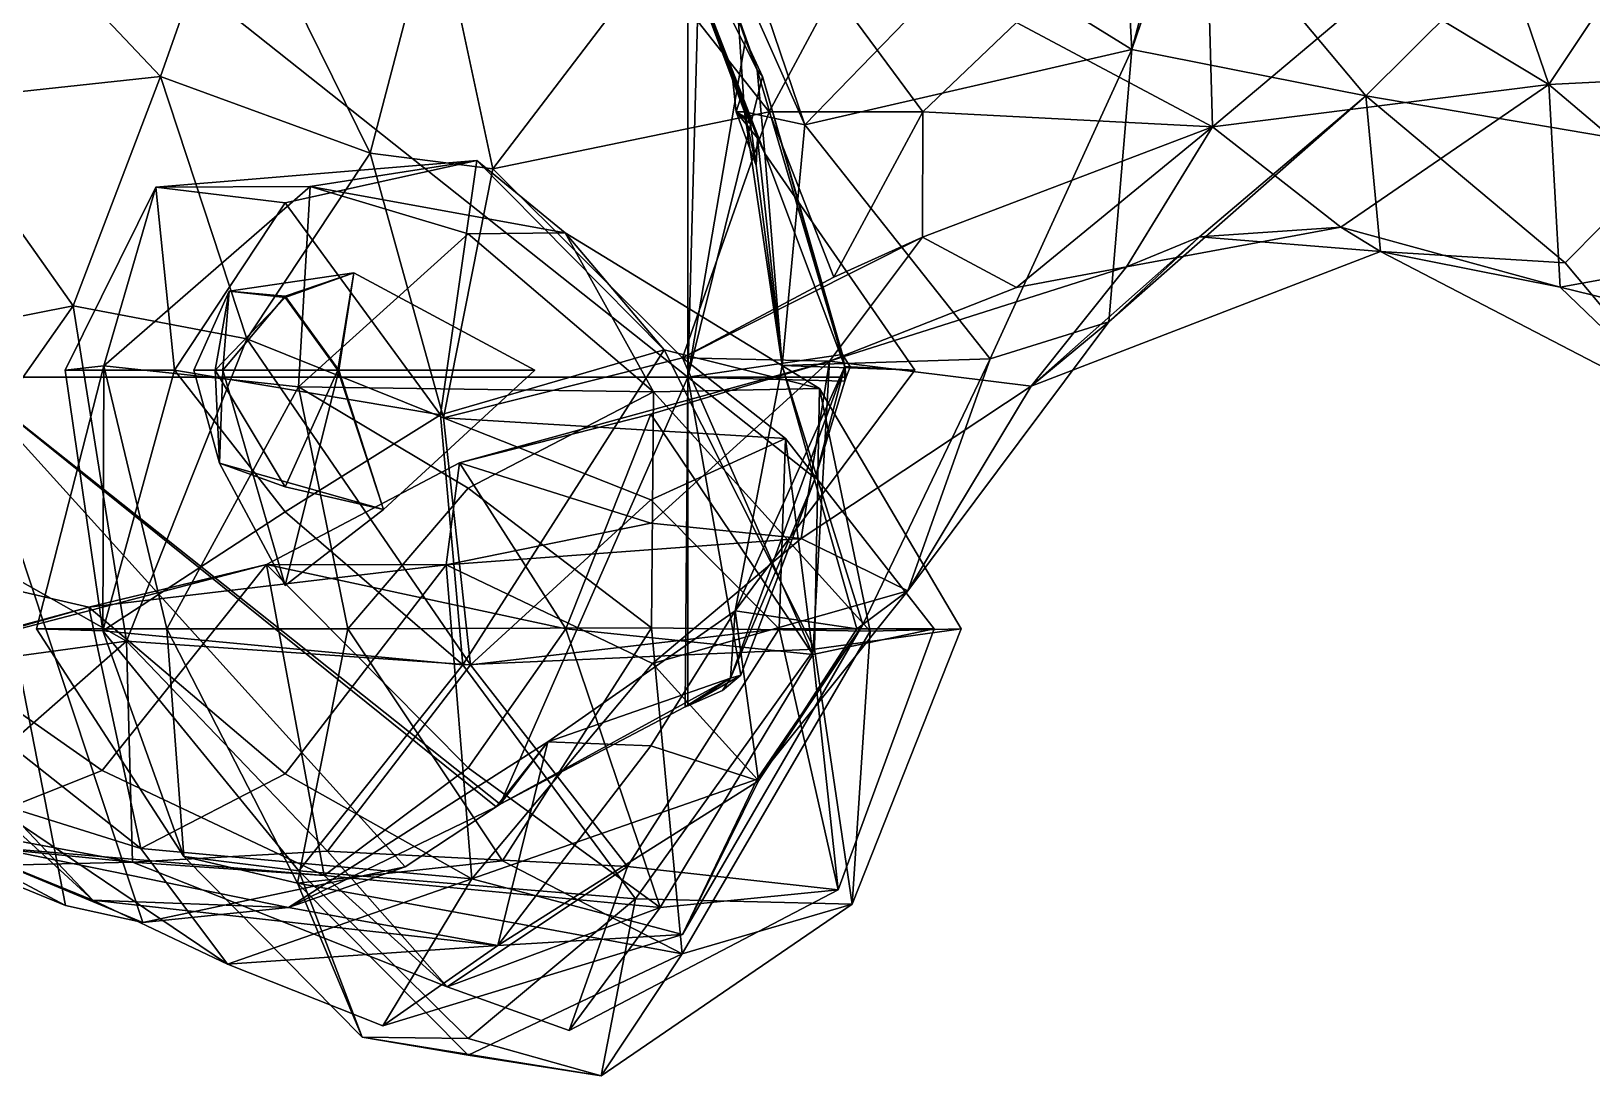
# Model space of a CAD drawing. Extents: x 290083 to 295691, y 4553739 to 4561622.
# Drawn here: x 292674.8 to 292782.3, y 4557753.6 to 4557825.6 of the extents above; entities that cross this region are included whole.
import ezdxf

# ---------------------------------------------------------------- set-up
doc = ezdxf.new("R2010")
doc.units = 0
doc.layers.add('Au_ppm_Pref_-_0_3', color=7, linetype='CONTINUOUS')

msp = doc.modelspace()

# ---------------------------------------------------------------- linework, layer by layer
at = {"layer": 'Au_ppm_Pref_-_0_3'}
for points in [[(292750.59, 4557824.31, 1893.87), (292739.67, 4557831.07, 1895.49), (292749.62, 4557841.95, 1899.3)], [(292755.21, 4557837.84, 1894.64), (292750.59, 4557824.31, 1893.87), (292749.62, 4557841.95, 1899.3)], [(292688.62, 4557836.46, 1860.26), (292665.97, 4557841.13, 1857.26), (292683.67, 4557822.44, 1857.43)], [(292683.67, 4557822.44, 1857.43), (292665.97, 4557841.13, 1857.26), (292667.69, 4557820.72, 1855.36)], [(292720, 4557836.24, 1912.17), (292720, 4557801.73, 1912.35), (292670, 4557841.41, 1909.92)], [(292720, 4557801.73, 1912.35), (292670, 4557801.73, 1909.06), (292670, 4557841.41, 1909.92)], [(292739.67, 4557831.07, 1895.49), (292728.06, 4557819.11, 1894.29), (292718.8, 4557839.96, 1895.98)], [(292728.06, 4557819.11, 1894.29), (292722.97, 4557834.17, 1900.58), (292718.8, 4557839.96, 1895.98)], [(292742.66, 4557826.17, 1867), (292756.15, 4557818.98, 1870.34), (292755.58, 4557839.78, 1866.78)], [(292755.58, 4557839.78, 1866.78), (292756.15, 4557818.98, 1870.34), (292767.85, 4557828.83, 1867.88)], [(292790.38, 4557838.49, 1872.06), (292773.88, 4557837.84, 1868.05), (292779.32, 4557821.89, 1871.9)], [(292790.38, 4557838.49, 1872.06), (292779.32, 4557821.89, 1871.9), (292802.76, 4557823.07, 1873.27)], [(292724.32, 4557819.45, 1904.9), (292717.33, 4557837.68, 1906.49), (292723.06, 4557822.55, 1903.91)], [(292723.06, 4557822.55, 1903.91), (292717.33, 4557837.68, 1906.49), (292723.9, 4557820.02, 1901.49)], [(292725.31, 4557817.15, 1906.52), (292717.33, 4557837.68, 1906.49), (292724.32, 4557819.45, 1904.9)], [(292717.33, 4557837.68, 1906.49), (292724.78, 4557822.91, 1911.55), (292720, 4557836.24, 1912.17)], [(292725.31, 4557817.15, 1906.52), (292724.78, 4557822.91, 1911.55), (292717.33, 4557837.68, 1906.49)], [(292723.9, 4557820.02, 1901.49), (292717.33, 4557837.68, 1906.49), (292722.97, 4557834.17, 1900.58)], [(292750.59, 4557824.31, 1893.87), (292755.21, 4557837.84, 1894.64), (292753.84, 4557836.5, 1888.42)], [(292779.32, 4557821.89, 1871.9), (292773.88, 4557837.84, 1868.05), (292767.85, 4557828.83, 1867.88)], [(292688.62, 4557836.46, 1860.26), (292683.67, 4557822.44, 1857.43), (292698.13, 4557817.16, 1864.35)], [(292702.64, 4557834.44, 1866.32), (292688.62, 4557836.46, 1860.26), (292698.13, 4557817.16, 1864.35)], [(292720.88, 4557833.96, 1912.22), (292720, 4557801.73, 1912.35), (292720, 4557836.24, 1912.17)], [(292720, 4557836.24, 1912.17), (292724.78, 4557822.91, 1911.55), (292720.88, 4557833.96, 1912.22)], [(292750.59, 4557824.31, 1893.87), (292753.84, 4557836.5, 1888.42), (292766.71, 4557821.11, 1887.58)], [(292753.84, 4557836.5, 1888.42), (292782.41, 4557836.7, 1887.99), (292766.71, 4557821.11, 1887.58)], [(292782.41, 4557836.7, 1887.99), (292788.25, 4557817.46, 1889.64), (292766.71, 4557821.11, 1887.58)], [(292698.13, 4557817.16, 1864.35), (292706.57, 4557816.09, 1868.77), (292702.64, 4557834.44, 1866.32)], [(292706.57, 4557816.09, 1868.77), (292717.46, 4557830.38, 1868.4), (292702.64, 4557834.44, 1866.32)], [(292723.9, 4557820.02, 1901.49), (292722.97, 4557834.17, 1900.58), (292728.06, 4557819.11, 1894.29)], [(292723.97, 4557824.97, 1912.41), (292720, 4557801.73, 1912.35), (292720.88, 4557833.96, 1912.22)], [(292724.78, 4557822.91, 1911.55), (292723.97, 4557824.97, 1912.41), (292720.88, 4557833.96, 1912.22)], [(292728.06, 4557819.11, 1894.29), (292739.67, 4557831.07, 1895.49), (292750.59, 4557824.31, 1893.87)], [(292717.46, 4557830.38, 1868.4), (292706.57, 4557816.09, 1868.77), (292725.62, 4557820.02, 1868.8)], [(292730.06, 4557828.33, 1868.12), (292717.46, 4557830.38, 1868.4), (292725.62, 4557820.02, 1868.8)], [(292767.85, 4557828.83, 1867.88), (292756.15, 4557818.98, 1870.34), (292779.32, 4557821.89, 1871.9)], [(292730.06, 4557828.33, 1868.12), (292725.62, 4557820.02, 1868.8), (292736.19, 4557820.02, 1868)], [(292742.66, 4557826.17, 1867), (292730.06, 4557828.33, 1868.12), (292736.19, 4557820.02, 1868)], [(292756.15, 4557818.98, 1870.34), (292742.66, 4557826.17, 1867), (292736.19, 4557820.02, 1868)], [(292725.15, 4557822.45, 1912.48), (292720, 4557801.73, 1912.35), (292723.97, 4557824.97, 1912.41)], [(292723.97, 4557824.97, 1912.41), (292724.78, 4557822.91, 1911.55), (292725.15, 4557822.45, 1912.48)], [(292728.06, 4557819.11, 1894.29), (292750.59, 4557824.31, 1893.87), (292740.84, 4557802.98, 1894.19)], [(292740.84, 4557802.98, 1894.19), (292750.59, 4557824.31, 1893.87), (292749.01, 4557805.55, 1888.71)], [(292750.59, 4557824.31, 1893.87), (292766.71, 4557821.11, 1887.58), (292749.01, 4557805.55, 1888.71)], [(292667.69, 4557820.72, 1855.36), (292677.66, 4557806.65, 1855.49), (292683.67, 4557822.44, 1857.43)], [(292689.62, 4557804.36, 1859.88), (292683.67, 4557822.44, 1857.43), (292677.66, 4557806.65, 1855.49)], [(292689.62, 4557804.36, 1859.88), (292698.13, 4557817.16, 1864.35), (292683.67, 4557822.44, 1857.43)], [(292730.66, 4557803.3, 1912.82), (292720, 4557801.73, 1912.35), (292725.15, 4557822.45, 1912.48)], [(292723.64, 4557820.96, 1903.21), (292723.06, 4557822.55, 1903.91), (292723.9, 4557820.02, 1901.49)], [(292724.32, 4557819.45, 1904.9), (292723.06, 4557822.55, 1903.91), (292723.34, 4557820.02, 1903.35)], [(292723.64, 4557820.96, 1903.21), (292723.34, 4557820.02, 1903.35), (292723.06, 4557822.55, 1903.91)], [(292724.78, 4557822.91, 1911.55), (292730.83, 4557802.46, 1912.53), (292725.15, 4557822.45, 1912.48)], [(292725.31, 4557817.15, 1906.52), (292730.83, 4557802.46, 1912.53), (292724.78, 4557822.91, 1911.55)], [(292725.15, 4557822.45, 1912.48), (292730.83, 4557802.46, 1912.53), (292730.66, 4557803.3, 1912.82)], [(292779.32, 4557821.89, 1871.9), (292793.05, 4557810.28, 1873.58), (292802.76, 4557823.07, 1873.27)], [(292766.71, 4557821.11, 1887.58), (292755.26, 4557811.4, 1885.64), (292749.01, 4557805.55, 1888.71)], [(292766.71, 4557821.11, 1887.58), (292767.73, 4557810.39, 1881.79), (292755.26, 4557811.4, 1885.64)], [(292779.32, 4557821.89, 1871.9), (292756.15, 4557818.98, 1870.34), (292765.01, 4557812.07, 1875.52)], [(292779.32, 4557821.89, 1871.9), (292765.01, 4557812.07, 1875.52), (292780.12, 4557807.94, 1877.44)], [(292766.71, 4557821.11, 1887.58), (292788.25, 4557817.46, 1889.64), (292780.45, 4557809.6, 1886.24)], [(292766.71, 4557821.11, 1887.58), (292780.45, 4557809.6, 1886.24), (292767.73, 4557810.39, 1881.79)], [(292779.32, 4557821.89, 1871.9), (292780.12, 4557807.94, 1877.44), (292793.05, 4557810.28, 1873.58)], [(292654.46, 4557802.05, 1853.45), (292677.66, 4557806.65, 1855.49), (292667.69, 4557820.72, 1855.36)], [(292719.64, 4557803.07, 1869.44), (292725.62, 4557820.02, 1868.8), (292706.57, 4557816.09, 1868.77)], [(292725.62, 4557820.02, 1868.8), (292719.64, 4557803.07, 1869.44), (292730.06, 4557808.62, 1867.09)], [(292723.34, 4557820.02, 1903.35), (292723.64, 4557820.96, 1903.21), (292724, 4557820.02, 1903.12)], [(292724.8, 4557818.2, 1904.68), (292724.32, 4557819.45, 1904.9), (292723.34, 4557820.02, 1903.35)], [(292724.8, 4557818.2, 1904.68), (292723.34, 4557820.02, 1903.35), (292724.72, 4557816.32, 1902.67)], [(292724.32, 4557819.18, 1902.97), (292723.34, 4557820.02, 1903.35), (292724, 4557820.02, 1903.12)], [(292723.34, 4557820.02, 1903.35), (292724.32, 4557819.18, 1902.97), (292724.72, 4557816.32, 1902.67)], [(292724.32, 4557819.18, 1902.97), (292724, 4557820.02, 1903.12), (292723.64, 4557820.96, 1903.21)], [(292724.32, 4557819.18, 1902.97), (292723.64, 4557820.96, 1903.21), (292723.9, 4557820.02, 1901.49)], [(292724.72, 4557816.32, 1902.67), (292724.32, 4557819.18, 1902.97), (292723.9, 4557820.02, 1901.49)], [(292723.9, 4557820.02, 1901.49), (292726.51, 4557802.54, 1900.34), (292724.72, 4557816.32, 1902.67)], [(292726.51, 4557802.54, 1900.34), (292723.9, 4557820.02, 1901.49), (292728.06, 4557819.11, 1894.29)], [(292736.19, 4557820.02, 1868), (292725.62, 4557820.02, 1868.8), (292730.06, 4557808.62, 1867.09)], [(292736.19, 4557820.02, 1868), (292730.06, 4557808.62, 1867.09), (292736.17, 4557811.38, 1870.89)], [(292736.17, 4557811.38, 1870.89), (292756.15, 4557818.98, 1870.34), (292736.19, 4557820.02, 1868)], [(292724.8, 4557818.2, 1904.68), (292725.31, 4557817.15, 1906.52), (292724.32, 4557819.45, 1904.9)], [(292726.51, 4557802.54, 1900.34), (292728.06, 4557819.11, 1894.29), (292740.84, 4557802.98, 1894.19)], [(292756.15, 4557818.98, 1870.34), (292736.17, 4557811.38, 1870.89), (292742.66, 4557807.9, 1872.78)], [(292750.23, 4557809.32, 1876.83), (292756.15, 4557818.98, 1870.34), (292742.66, 4557807.9, 1872.78)], [(292756.15, 4557818.98, 1870.34), (292750.23, 4557809.32, 1876.83), (292765.01, 4557812.07, 1875.52)], [(292724.8, 4557818.2, 1904.68), (292724.72, 4557816.32, 1902.67), (292726.51, 4557802.54, 1900.34)], [(292725.31, 4557817.15, 1906.52), (292724.8, 4557818.2, 1904.68), (292726.51, 4557802.54, 1900.34)], [(292703.17, 4557798.92, 1865.69), (292698.13, 4557817.16, 1864.35), (292689.62, 4557804.36, 1859.88)], [(292698.13, 4557817.16, 1864.35), (292703.17, 4557798.92, 1865.69), (292706.57, 4557816.09, 1868.77)], [(292725.31, 4557817.15, 1906.52), (292735.65, 4557802.21, 1906.52), (292730.83, 4557802.46, 1912.53)], [(292725.31, 4557817.15, 1906.52), (292726.51, 4557802.54, 1900.34), (292735.65, 4557802.21, 1906.52)], [(292788.25, 4557817.46, 1889.64), (292789.09, 4557799.3, 1882.6), (292780.45, 4557809.6, 1886.24)], [(292705.46, 4557816.65, 1823.63), (292693.98, 4557814.86, 1828.4), (292683.34, 4557814.82, 1823.37)], [(292705.46, 4557816.65, 1823.63), (292683.34, 4557814.82, 1823.37), (292692.26, 4557813.75, 1819.53)], [(292702.97, 4557799.13, 1819.35), (292705.46, 4557816.65, 1823.63), (292692.26, 4557813.75, 1819.53)], [(292705.46, 4557816.65, 1823.63), (292711.55, 4557811.68, 1829.31), (292693.98, 4557814.86, 1828.4)], [(292702.97, 4557799.13, 1819.35), (292718.37, 4557803.62, 1822.51), (292705.46, 4557816.65, 1823.63)], [(292719.64, 4557803.07, 1869.44), (292706.57, 4557816.09, 1868.77), (292703.17, 4557798.92, 1865.69)], [(292705.46, 4557816.65, 1823.63), (292718.37, 4557803.62, 1822.51), (292711.55, 4557811.68, 1829.31)], [(292677.11, 4557802.21, 1823.37), (292683.34, 4557814.82, 1823.37), (292679.77, 4557802.5, 1829.57)], [(292683.34, 4557814.82, 1823.37), (292677.11, 4557802.21, 1823.37), (292684.64, 4557802.21, 1819.78)], [(292693.17, 4557801.07, 1834.92), (292679.77, 4557802.5, 1829.57), (292693.98, 4557814.86, 1828.4)], [(292683.34, 4557814.82, 1823.37), (292693.98, 4557814.86, 1828.4), (292679.77, 4557802.5, 1829.57)], [(292683.34, 4557814.82, 1823.37), (292684.64, 4557802.21, 1819.78), (292692.26, 4557813.75, 1819.53)], [(292693.17, 4557801.07, 1834.92), (292693.98, 4557814.86, 1828.4), (292704.86, 4557811.61, 1832.45)], [(292711.55, 4557811.68, 1829.31), (292704.86, 4557811.61, 1832.45), (292693.98, 4557814.86, 1828.4)], [(292702.97, 4557799.13, 1819.35), (292692.26, 4557813.75, 1819.53), (292684.64, 4557802.21, 1819.78)], [(292693.17, 4557801.07, 1834.92), (292704.86, 4557811.61, 1832.45), (292717.64, 4557800.71, 1835.45)], [(292711.55, 4557811.68, 1829.31), (292717.64, 4557800.71, 1835.45), (292704.86, 4557811.61, 1832.45)], [(292711.55, 4557811.68, 1829.31), (292718.37, 4557803.62, 1822.51), (292729.08, 4557800.94, 1829.46)], [(292729.08, 4557800.94, 1829.46), (292717.64, 4557800.71, 1835.45), (292711.55, 4557811.68, 1829.31)], [(292755.26, 4557811.39, 1879.89), (292765.01, 4557812.07, 1875.52), (292750.23, 4557809.32, 1876.83)], [(292765.01, 4557812.07, 1875.52), (292755.26, 4557811.39, 1879.89), (292767.73, 4557810.39, 1881.79)], [(292780.12, 4557807.94, 1877.44), (292765.01, 4557812.07, 1875.52), (292767.73, 4557810.39, 1881.79)], [(292736.17, 4557811.38, 1870.89), (292719.64, 4557803.07, 1869.44), (292729.77, 4557802.84, 1876.88)], [(292730.06, 4557808.62, 1867.09), (292719.64, 4557803.07, 1869.44), (292736.17, 4557811.38, 1870.89)], [(292729.77, 4557802.84, 1876.88), (292742.66, 4557807.9, 1872.78), (292736.17, 4557811.38, 1870.89)], [(292755.26, 4557811.4, 1885.64), (292743.67, 4557801.11, 1882.81), (292749.01, 4557805.55, 1888.71)], [(292755.26, 4557811.4, 1885.64), (292767.73, 4557810.39, 1881.79), (292743.67, 4557801.11, 1882.81)], [(292755.26, 4557811.39, 1879.89), (292750.23, 4557809.32, 1876.83), (292743.67, 4557801.11, 1882.81)], [(292767.73, 4557810.39, 1881.79), (292755.26, 4557811.39, 1879.89), (292743.67, 4557801.11, 1882.81)], [(292767.73, 4557810.39, 1881.79), (292780.45, 4557809.6, 1886.24), (292789.09, 4557799.3, 1882.6)], [(292780.12, 4557807.94, 1877.44), (292767.73, 4557810.39, 1881.79), (292789.09, 4557799.3, 1882.6)], [(292729.77, 4557802.84, 1876.88), (292743.67, 4557801.11, 1882.81), (292750.23, 4557809.32, 1876.83)], [(292729.77, 4557802.84, 1876.88), (292750.23, 4557809.32, 1876.83), (292742.66, 4557807.9, 1872.78)], [(292793.05, 4557810.28, 1873.58), (292780.12, 4557807.94, 1877.44), (292804.78, 4557801.9, 1876.49)], [(292688.41, 4557807.65, 1847.13), (292697, 4557808.91, 1847.13), (292692.26, 4557807.21, 1848.8)], [(292697, 4557808.91, 1847.13), (292688.41, 4557807.65, 1847.13), (292692.26, 4557807.31, 1845.43)], [(292697, 4557808.91, 1847.13), (292695.9, 4557802.21, 1848.85), (292692.26, 4557807.21, 1848.8)], [(292697, 4557808.91, 1847.13), (292692.26, 4557807.31, 1845.43), (292695.96, 4557802.21, 1845.38)], [(292697, 4557808.91, 1847.13), (292709.46, 4557802.21, 1847.13), (292695.9, 4557802.21, 1848.85)], [(292709.46, 4557802.21, 1847.13), (292697, 4557808.91, 1847.13), (292695.96, 4557802.21, 1845.38)], [(292685.97, 4557802.21, 1847.13), (292688.41, 4557807.65, 1847.13), (292687.45, 4557802.21, 1849.4)], [(292688.41, 4557807.65, 1847.13), (292685.97, 4557802.21, 1847.13), (292687.97, 4557802.21, 1845.11)], [(292688.41, 4557807.65, 1847.13), (292692.26, 4557807.21, 1848.8), (292687.45, 4557802.21, 1849.4)], [(292695.9, 4557802.21, 1848.85), (292687.45, 4557802.21, 1849.4), (292692.26, 4557807.21, 1848.8)], [(292688.41, 4557807.65, 1847.13), (292687.97, 4557802.21, 1845.11), (292692.26, 4557807.31, 1845.43)], [(292692.26, 4557807.31, 1845.43), (292687.97, 4557802.21, 1845.11), (292695.96, 4557802.21, 1845.38)], [(292789.09, 4557799.3, 1882.6), (292804.78, 4557801.9, 1876.49), (292780.12, 4557807.94, 1877.44)], [(292654.46, 4557802.05, 1853.45), (292667.06, 4557791.6, 1855.47), (292677.66, 4557806.65, 1855.49)], [(292677.66, 4557806.65, 1855.49), (292667.06, 4557791.6, 1855.47), (292681.32, 4557783.54, 1858.65)], [(292689.62, 4557804.36, 1859.88), (292677.66, 4557806.65, 1855.49), (292681.32, 4557783.54, 1858.65)], [(292740.84, 4557802.98, 1894.19), (292749.01, 4557805.55, 1888.71), (292735.17, 4557787, 1888.71)], [(292735.17, 4557787, 1888.71), (292749.01, 4557805.55, 1888.71), (292743.67, 4557801.11, 1882.81)], [(292705.03, 4557781.9, 1860.88), (292689.62, 4557804.36, 1859.88), (292681.32, 4557783.54, 1858.65)], [(292703.17, 4557798.92, 1865.69), (292689.62, 4557804.36, 1859.88), (292705.03, 4557781.9, 1860.88)], [(292702.97, 4557799.13, 1819.35), (292704.5, 4557781.9, 1820.75), (292718.37, 4557803.62, 1822.51)], [(292703.17, 4557798.92, 1865.69), (292726.73, 4557797.5, 1864.95), (292719.64, 4557803.07, 1869.44)], [(292729.77, 4557802.84, 1876.88), (292704.28, 4557795.82, 1877.47), (292717.46, 4557791.66, 1879.25)], [(292717.46, 4557799.19, 1871.89), (292704.28, 4557795.82, 1877.47), (292729.77, 4557802.84, 1876.88)], [(292718.37, 4557803.62, 1822.51), (292704.5, 4557781.9, 1820.75), (292728.73, 4557782.99, 1823.61)], [(292717.46, 4557791.66, 1879.25), (292727.81, 4557790.61, 1883.78), (292729.77, 4557802.84, 1876.88)], [(292717.46, 4557799.19, 1871.89), (292729.77, 4557802.84, 1876.88), (292728.62, 4557782.63, 1870.38)], [(292718.37, 4557803.62, 1822.51), (292728.73, 4557782.99, 1823.61), (292729.08, 4557800.94, 1829.46)], [(292719.64, 4557803.07, 1869.44), (292728.62, 4557782.63, 1870.38), (292729.77, 4557802.84, 1876.88)], [(292728.62, 4557782.63, 1870.38), (292719.64, 4557803.07, 1869.44), (292726.73, 4557797.5, 1864.95)], [(292720, 4557801.73, 1912.35), (292730.66, 4557803.3, 1912.82), (292730.92, 4557801.73, 1912.84)], [(292726.51, 4557802.54, 1900.34), (292740.84, 4557802.98, 1894.19), (292732.07, 4557784.69, 1894.8)], [(292727.81, 4557790.61, 1883.78), (292743.67, 4557801.11, 1882.81), (292729.77, 4557802.84, 1876.88)], [(292731.2, 4557802.44, 1912.85), (292730.92, 4557801.73, 1912.84), (292730.66, 4557803.3, 1912.82)], [(292730.83, 4557802.46, 1912.53), (292731.2, 4557802.44, 1912.85), (292730.66, 4557803.3, 1912.82)], [(292735.17, 4557787, 1888.71), (292732.07, 4557784.69, 1894.8), (292740.84, 4557802.98, 1894.19)], [(292700.53, 4557767.99, 1910.67), (292682.46, 4557764.15, 1911.14), (292670, 4557801.73, 1909.06)], [(292670, 4557801.73, 1909.06), (292677.13, 4557765.32, 1911.14), (292670, 4557768.23, 1911.06)], [(292670, 4557801.73, 1909.06), (292682.46, 4557764.15, 1911.14), (292677.13, 4557765.32, 1911.14)], [(292706.8, 4557772.13, 1910.34), (292700.53, 4557767.99, 1910.67), (292670, 4557801.73, 1909.06)], [(292707.08, 4557772.3, 1910.33), (292706.8, 4557772.13, 1910.34), (292670, 4557801.73, 1909.06)], [(292720, 4557801.73, 1912.35), (292707.08, 4557772.3, 1910.33), (292670, 4557801.73, 1909.06)], [(292679.7, 4557784.25, 1823.37), (292679.77, 4557802.5, 1829.57), (292675.12, 4557784.39, 1829.31)], [(292684.11, 4557784.39, 1834.74), (292675.12, 4557784.39, 1829.31), (292679.77, 4557802.5, 1829.57)], [(292677.11, 4557802.21, 1823.37), (292679.77, 4557802.5, 1829.57), (292679.7, 4557784.25, 1823.37)], [(292684.64, 4557802.21, 1819.78), (292677.11, 4557802.21, 1823.37), (292679.7, 4557784.25, 1823.37)], [(292692.26, 4557792.44, 1820.12), (292684.64, 4557802.21, 1819.78), (292679.7, 4557784.25, 1823.37)], [(292693.17, 4557801.07, 1834.92), (292684.11, 4557784.39, 1834.74), (292679.77, 4557802.5, 1829.57)], [(292702.97, 4557799.13, 1819.35), (292684.64, 4557802.21, 1819.78), (292692.26, 4557792.44, 1820.12)], [(292687.73, 4557795.8, 1847.13), (292685.97, 4557802.21, 1847.13), (292687.45, 4557802.21, 1849.4)], [(292685.97, 4557802.21, 1847.13), (292687.73, 4557795.8, 1847.13), (292687.97, 4557802.21, 1845.11)], [(292687.73, 4557795.8, 1847.13), (292687.45, 4557802.21, 1849.4), (292692.26, 4557794.18, 1849.81)], [(292692.26, 4557794.18, 1849.81), (292687.45, 4557802.21, 1849.4), (292695.9, 4557802.21, 1848.85)], [(292687.73, 4557795.8, 1847.13), (292692.26, 4557787.38, 1842.19), (292687.97, 4557802.21, 1845.11)], [(292695.96, 4557802.21, 1845.38), (292687.97, 4557802.21, 1845.11), (292692.26, 4557787.38, 1842.19)], [(292699.04, 4557792.62, 1847.13), (292692.26, 4557794.18, 1849.81), (292695.9, 4557802.21, 1848.85)], [(292699.04, 4557792.62, 1847.13), (292695.96, 4557802.21, 1845.38), (292692.26, 4557787.38, 1842.19)], [(292709.46, 4557802.21, 1847.13), (292699.04, 4557792.62, 1847.13), (292695.9, 4557802.21, 1848.85)], [(292699.04, 4557792.62, 1847.13), (292709.46, 4557802.21, 1847.13), (292695.96, 4557802.21, 1845.38)], [(292720, 4557801.73, 1912.35), (292719.83, 4557779.01, 1911.44), (292707.08, 4557772.3, 1910.33)], [(292720, 4557801.73, 1912.35), (292720, 4557779.08, 1911.45), (292719.83, 4557779.01, 1911.44)], [(292728.77, 4557794.77, 1912.86), (292723.66, 4557781.2, 1911.86), (292720, 4557801.73, 1912.35)], [(292723.66, 4557781.2, 1911.86), (292720, 4557779.08, 1911.45), (292720, 4557801.73, 1912.35)], [(292730.82, 4557801.46, 1912.84), (292728.77, 4557794.77, 1912.86), (292720, 4557801.73, 1912.35)], [(292730.92, 4557801.73, 1912.84), (292730.82, 4557801.46, 1912.84), (292720, 4557801.73, 1912.35)], [(292730.83, 4557802.46, 1912.53), (292722.95, 4557780.98, 1911.18), (292728.77, 4557794.77, 1912.86)], [(292723.27, 4557785.63, 1905.62), (292722.95, 4557780.98, 1911.18), (292730.83, 4557802.46, 1912.53)], [(292723.27, 4557785.63, 1905.62), (292735.65, 4557802.21, 1906.52), (292726.51, 4557802.54, 1900.34)], [(292726.51, 4557802.54, 1900.34), (292731.65, 4557784.39, 1900.58), (292723.27, 4557785.63, 1905.62)], [(292735.65, 4557802.21, 1906.52), (292723.27, 4557785.63, 1905.62), (292730.83, 4557802.46, 1912.53)], [(292726.51, 4557802.54, 1900.34), (292732.07, 4557784.69, 1894.8), (292731.65, 4557784.39, 1900.58)], [(292730.83, 4557802.46, 1912.53), (292728.77, 4557794.77, 1912.86), (292730.82, 4557801.46, 1912.84)], [(292730.83, 4557802.46, 1912.53), (292730.82, 4557801.46, 1912.84), (292730.92, 4557801.73, 1912.84)], [(292730.83, 4557802.46, 1912.53), (292730.92, 4557801.73, 1912.84), (292731.2, 4557802.44, 1912.85)], [(292693.17, 4557801.07, 1834.92), (292696.59, 4557784.39, 1841), (292684.11, 4557784.39, 1834.74)], [(292693.17, 4557801.07, 1834.92), (292704.86, 4557794.07, 1838.48), (292696.59, 4557784.39, 1841)], [(292693.17, 4557801.07, 1834.92), (292717.64, 4557800.71, 1835.45), (292704.86, 4557794.07, 1838.48)], [(292717.51, 4557784.45, 1842.02), (292704.86, 4557794.07, 1838.48), (292717.64, 4557800.71, 1835.45)], [(292717.64, 4557800.71, 1835.45), (292732.56, 4557784.22, 1835.6), (292717.51, 4557784.45, 1842.02)], [(292729.08, 4557800.94, 1829.46), (292732.56, 4557784.22, 1835.6), (292717.64, 4557800.71, 1835.45)], [(292727.81, 4557790.61, 1883.78), (292735.17, 4557787, 1888.71), (292743.67, 4557801.11, 1882.81)], [(292728.73, 4557782.99, 1823.61), (292738.84, 4557784.39, 1829.31), (292729.08, 4557800.94, 1829.46)], [(292729.08, 4557800.94, 1829.46), (292738.84, 4557784.39, 1829.31), (292732.56, 4557784.22, 1835.6)], [(292702.97, 4557799.13, 1819.35), (292692.26, 4557792.44, 1820.12), (292704.5, 4557781.9, 1820.75)], [(292703.17, 4557798.92, 1865.69), (292705.03, 4557781.9, 1860.88), (292717.46, 4557793.28, 1861.98)], [(292703.17, 4557798.92, 1865.69), (292717.46, 4557793.28, 1861.98), (292726.73, 4557797.5, 1864.95)], [(292704.28, 4557795.82, 1877.47), (292717.46, 4557799.19, 1871.89), (292711.61, 4557784.39, 1874.07)], [(292711.61, 4557784.39, 1874.07), (292717.46, 4557799.19, 1871.89), (292728.62, 4557782.63, 1870.38)], [(292726.73, 4557797.5, 1864.95), (292717.46, 4557793.28, 1861.98), (292726.29, 4557784.39, 1860.78)], [(292726.73, 4557797.5, 1864.95), (292726.29, 4557784.39, 1860.78), (292736.97, 4557784.39, 1864.95)], [(292728.62, 4557782.63, 1870.38), (292726.73, 4557797.5, 1864.95), (292736.97, 4557784.39, 1864.95)], [(292699.04, 4557792.62, 1847.13), (292687.73, 4557795.8, 1847.13), (292692.26, 4557794.18, 1849.81)], [(292687.73, 4557795.8, 1847.13), (292699.04, 4557792.62, 1847.13), (292692.26, 4557787.38, 1842.19)], [(292703.35, 4557788.8, 1883.63), (292704.28, 4557795.82, 1877.47), (292690.98, 4557788.83, 1875.87)], [(292690.98, 4557788.83, 1875.87), (292704.28, 4557795.82, 1877.47), (292711.61, 4557784.39, 1874.07)], [(292703.35, 4557788.8, 1883.63), (292717.46, 4557791.66, 1879.25), (292704.28, 4557795.82, 1877.47)], [(292728.77, 4557794.77, 1912.86), (292722.95, 4557780.98, 1911.18), (292723.66, 4557781.2, 1911.86)], [(292696.59, 4557784.39, 1841), (292704.86, 4557794.07, 1838.48), (292717.51, 4557784.45, 1842.02)], [(292705.03, 4557781.9, 1860.88), (292726.29, 4557784.39, 1860.78), (292717.46, 4557793.28, 1861.98)], [(292704.5, 4557781.9, 1820.75), (292692.26, 4557792.44, 1820.12), (292679.7, 4557784.25, 1823.37)], [(292667.06, 4557791.6, 1855.47), (292654.54, 4557779.89, 1857.52), (292681.32, 4557783.54, 1858.65)], [(292703.35, 4557788.8, 1883.63), (292727.81, 4557790.61, 1883.78), (292717.46, 4557791.66, 1879.25)], [(292678.73, 4557785.89, 1883.18), (292657, 4557790.88, 1881.8), (292665.72, 4557782.36, 1888.61)], [(292678.73, 4557785.89, 1883.18), (292667.95, 4557782.82, 1877.3), (292657, 4557790.88, 1881.8)], [(292703.35, 4557788.8, 1883.63), (292717.58, 4557781.99, 1886), (292727.81, 4557790.61, 1883.78)], [(292735.17, 4557787, 1888.71), (292727.81, 4557790.61, 1883.78), (292717.58, 4557781.99, 1886)], [(292678.73, 4557785.89, 1883.18), (292690.98, 4557788.83, 1875.87), (292667.95, 4557782.82, 1877.3)], [(292690.98, 4557788.83, 1875.87), (292679.66, 4557774.62, 1874.14), (292667.95, 4557782.82, 1877.3)], [(292703.35, 4557788.8, 1883.63), (292690.98, 4557788.83, 1875.87), (292678.73, 4557785.89, 1883.18)], [(292694.96, 4557767.4, 1870.58), (292679.66, 4557774.62, 1874.14), (292690.98, 4557788.83, 1875.87)], [(292694.96, 4557767.4, 1870.58), (292690.98, 4557788.83, 1875.87), (292704.86, 4557774.82, 1874.08)], [(292690.98, 4557788.83, 1875.87), (292711.61, 4557784.39, 1874.07), (292704.86, 4557774.82, 1874.08)], [(292703.35, 4557788.8, 1883.63), (292678.73, 4557785.89, 1883.18), (292692.26, 4557774.4, 1885.38)], [(292703.35, 4557788.8, 1883.63), (292692.26, 4557774.4, 1885.38), (292705.13, 4557767.15, 1889.1)], [(292717.58, 4557781.99, 1886), (292703.35, 4557788.8, 1883.63), (292705.13, 4557767.15, 1889.1)], [(292724.78, 4557774.03, 1888.71), (292735.17, 4557787, 1888.71), (292717.58, 4557781.99, 1886)], [(292724.78, 4557774.03, 1888.71), (292732.07, 4557784.69, 1894.8), (292735.17, 4557787, 1888.71)], [(292665.72, 4557782.36, 1888.61), (292682.31, 4557769.26, 1889.94), (292678.73, 4557785.89, 1883.18)], [(292682.31, 4557769.26, 1889.94), (292692.26, 4557774.4, 1885.38), (292678.73, 4557785.89, 1883.18)], [(292723.27, 4557785.63, 1905.62), (292717.46, 4557776.32, 1903.27), (292710.37, 4557776.6, 1906.52)], [(292723.27, 4557785.63, 1905.62), (292710.37, 4557776.6, 1906.52), (292722.95, 4557780.98, 1911.18)], [(292724.87, 4557773.91, 1900.58), (292717.46, 4557776.32, 1903.27), (292723.27, 4557785.63, 1905.62)], [(292724.87, 4557773.91, 1900.58), (292723.27, 4557785.63, 1905.62), (292731.65, 4557784.39, 1900.58)], [(292724.87, 4557773.91, 1900.58), (292732.07, 4557784.69, 1894.8), (292719.65, 4557763.33, 1894.62)], [(292732.07, 4557784.69, 1894.8), (292724.78, 4557774.03, 1888.71), (292719.65, 4557763.33, 1894.62)], [(292724.87, 4557773.91, 1900.58), (292731.65, 4557784.39, 1900.58), (292732.07, 4557784.69, 1894.8)], [(292681.32, 4557783.54, 1858.65), (292654.54, 4557779.89, 1857.52), (292667.06, 4557771.03, 1860.5)], [(292681.74, 4557768.3, 1865.16), (292681.32, 4557783.54, 1858.65), (292667.06, 4557771.03, 1860.5)], [(292685.27, 4557768.71, 1829.31), (292679.7, 4557784.25, 1823.37), (292675.12, 4557784.39, 1829.31)], [(292685.27, 4557768.71, 1829.31), (292675.12, 4557784.39, 1829.31), (292684.11, 4557784.39, 1834.74)], [(292693.21, 4557767.72, 1823.7), (292679.7, 4557784.25, 1823.37), (292685.27, 4557768.71, 1829.31)], [(292693.21, 4557767.72, 1823.7), (292704.5, 4557781.9, 1820.75), (292679.7, 4557784.25, 1823.37)], [(292695.19, 4557769.06, 1861.22), (292681.32, 4557783.54, 1858.65), (292681.74, 4557768.3, 1865.16)], [(292695.19, 4557769.06, 1861.22), (292705.03, 4557781.9, 1860.88), (292681.32, 4557783.54, 1858.65)], [(292696.59, 4557784.39, 1841), (292693.11, 4557766.87, 1835.16), (292684.11, 4557784.39, 1834.74)], [(292685.27, 4557768.71, 1829.31), (292684.11, 4557784.39, 1834.74), (292693.11, 4557766.87, 1835.16)], [(292696.59, 4557784.39, 1841), (292707.23, 4557768.41, 1839.46), (292693.11, 4557766.87, 1835.16)], [(292696.59, 4557784.39, 1841), (292717.51, 4557784.45, 1842.02), (292707.23, 4557768.41, 1839.46)], [(292711.61, 4557784.39, 1874.07), (292718.1, 4557765.18, 1871), (292704.86, 4557774.82, 1874.08)], [(292705.03, 4557781.9, 1860.88), (292715.84, 4557768, 1860.25), (292726.29, 4557784.39, 1860.78)], [(292719.61, 4557762, 1835.47), (292707.23, 4557768.41, 1839.46), (292717.51, 4557784.45, 1842.02)], [(292718.1, 4557765.18, 1871), (292711.61, 4557784.39, 1874.07), (292728.62, 4557782.63, 1870.38)], [(292726.29, 4557784.39, 1860.78), (292715.84, 4557768, 1860.25), (292730.37, 4557766.41, 1864.68)], [(292717.51, 4557784.45, 1842.02), (292732.56, 4557784.22, 1835.6), (292719.61, 4557762, 1835.47)], [(292719.61, 4557762, 1835.47), (292732.56, 4557784.22, 1835.6), (292731.34, 4557765.42, 1829.36)], [(292736.97, 4557784.39, 1864.95), (292726.29, 4557784.39, 1860.78), (292730.37, 4557766.41, 1864.68)], [(292728.62, 4557782.63, 1870.38), (292736.97, 4557784.39, 1864.95), (292730.37, 4557766.41, 1864.68)], [(292728.73, 4557782.99, 1823.61), (292731.34, 4557765.42, 1829.36), (292738.84, 4557784.39, 1829.31)], [(292738.84, 4557784.39, 1829.31), (292731.34, 4557765.42, 1829.36), (292732.56, 4557784.22, 1835.6)], [(292667.36, 4557769.74, 1870.6), (292667.95, 4557782.82, 1877.3), (292679.66, 4557774.62, 1874.14)], [(292728.73, 4557782.99, 1823.61), (292704.5, 4557781.9, 1820.75), (292716.39, 4557765.79, 1823.3)], [(292716.39, 4557765.79, 1823.3), (292731.34, 4557765.42, 1829.36), (292728.73, 4557782.99, 1823.61)], [(292730.37, 4557766.41, 1864.68), (292718.1, 4557765.18, 1871), (292728.62, 4557782.63, 1870.38)], [(292668.02, 4557770.18, 1907.27), (292679, 4557765.7, 1900.6), (292663.26, 4557782.32, 1900.62)], [(292663.26, 4557782.32, 1900.62), (292679, 4557765.7, 1900.6), (292671.38, 4557772.68, 1894.64)], [(292682.31, 4557769.26, 1889.94), (292665.72, 4557782.36, 1888.61), (292671.38, 4557772.68, 1894.64)], [(292693.21, 4557767.72, 1823.7), (292716.39, 4557765.79, 1823.3), (292704.5, 4557781.9, 1820.75)], [(292695.19, 4557769.06, 1861.22), (292715.84, 4557768, 1860.25), (292705.03, 4557781.9, 1860.88)], [(292705.13, 4557767.15, 1889.1), (292724.78, 4557774.03, 1888.71), (292717.58, 4557781.99, 1886)], [(292722.95, 4557780.98, 1911.18), (292710.37, 4557776.6, 1906.52), (292707.08, 4557772.3, 1910.33)], [(292722.95, 4557780.98, 1911.18), (292707.08, 4557772.3, 1910.33), (292719.83, 4557779.01, 1911.44)], [(292722.95, 4557780.98, 1911.18), (292719.83, 4557779.01, 1911.44), (292720, 4557779.08, 1911.45)], [(292723.66, 4557781.2, 1911.86), (292722.4, 4557780.13, 1911.71), (292720, 4557779.08, 1911.45)], [(292722.4, 4557780.13, 1911.71), (292722.95, 4557780.98, 1911.18), (292720, 4557779.08, 1911.45)], [(292723.66, 4557781.2, 1911.86), (292722.95, 4557780.98, 1911.18), (292722.4, 4557780.13, 1911.71)], [(292710.37, 4557776.6, 1906.52), (292692.49, 4557765.19, 1906.77), (292706.8, 4557772.13, 1910.34)], [(292710.37, 4557776.6, 1906.52), (292706.92, 4557762.57, 1900.67), (292692.49, 4557765.19, 1906.77)], [(292707.08, 4557772.3, 1910.33), (292710.37, 4557776.6, 1906.52), (292706.8, 4557772.13, 1910.34)], [(292717.46, 4557776.32, 1903.27), (292706.92, 4557762.57, 1900.67), (292710.37, 4557776.6, 1906.52)], [(292724.87, 4557773.91, 1900.58), (292706.92, 4557762.57, 1900.67), (292717.46, 4557776.32, 1903.27)], [(292694.96, 4557767.4, 1870.58), (292667.36, 4557769.74, 1870.6), (292679.66, 4557774.62, 1874.14)], [(292682.31, 4557769.26, 1889.94), (292705.13, 4557767.15, 1889.1), (292692.26, 4557774.4, 1885.38)], [(292694.96, 4557767.4, 1870.58), (292704.86, 4557774.82, 1874.08), (292718.1, 4557765.18, 1871)], [(292719.65, 4557763.33, 1894.62), (292724.78, 4557774.03, 1888.71), (292705.13, 4557767.15, 1889.1)], [(292724.87, 4557773.91, 1900.58), (292719.65, 4557763.33, 1894.62), (292706.92, 4557762.57, 1900.67)], [(292682.31, 4557769.26, 1889.94), (292671.38, 4557772.68, 1894.64), (292688.28, 4557761.29, 1894.68)], [(292679, 4557765.7, 1900.6), (292688.28, 4557761.29, 1894.68), (292671.38, 4557772.68, 1894.64)], [(292706.8, 4557772.13, 1910.34), (292692.49, 4557765.19, 1906.77), (292700.53, 4557767.99, 1910.67)], [(292681.74, 4557768.3, 1865.16), (292667.06, 4557771.03, 1860.5), (292654.44, 4557767.67, 1864.82)], [(292681.74, 4557768.3, 1865.16), (292654.44, 4557767.67, 1864.82), (292667.36, 4557769.74, 1870.6)], [(292694.96, 4557767.4, 1870.58), (292681.74, 4557768.3, 1865.16), (292667.36, 4557769.74, 1870.6)], [(292677.13, 4557765.32, 1911.14), (292668.02, 4557770.18, 1907.27), (292670, 4557768.23, 1911.06)], [(292668.02, 4557770.18, 1907.27), (292677.13, 4557765.32, 1911.14), (292682.46, 4557764.15, 1911.14)], [(292682.46, 4557764.15, 1911.14), (292692.49, 4557765.19, 1906.77), (292668.02, 4557770.18, 1907.27)], [(292692.49, 4557765.19, 1906.77), (292679, 4557765.7, 1900.6), (292668.02, 4557770.18, 1907.27)], [(292695.19, 4557769.06, 1861.22), (292681.74, 4557768.3, 1865.16), (292703.43, 4557759.72, 1865.01)], [(292682.31, 4557769.26, 1889.94), (292688.28, 4557761.29, 1894.68), (292705.13, 4557767.15, 1889.1)], [(292693.21, 4557767.72, 1823.7), (292685.27, 4557768.71, 1829.31), (292697.57, 4557756.26, 1829.31)], [(292697.57, 4557756.26, 1829.31), (292685.27, 4557768.71, 1829.31), (292693.11, 4557766.87, 1835.16)], [(292693.11, 4557766.87, 1835.16), (292707.23, 4557768.41, 1839.46), (292719.61, 4557762, 1835.47)], [(292695.19, 4557769.06, 1861.22), (292703.43, 4557759.72, 1865.01), (292715.84, 4557768, 1860.25)], [(292694.96, 4557767.4, 1870.58), (292703.43, 4557759.72, 1865.01), (292681.74, 4557768.3, 1865.16)], [(292692.49, 4557765.19, 1906.77), (292682.46, 4557764.15, 1911.14), (292700.53, 4557767.99, 1910.67)], [(292693.21, 4557767.72, 1823.7), (292697.57, 4557756.26, 1829.31), (292704.86, 4557756.16, 1825.84)], [(292693.21, 4557767.72, 1823.7), (292704.86, 4557756.16, 1825.84), (292716.39, 4557765.79, 1823.3)], [(292694.96, 4557767.4, 1870.58), (292718.1, 4557765.18, 1871), (292703.43, 4557759.72, 1865.01)], [(292711.83, 4557756.7, 1864.95), (292715.84, 4557768, 1860.25), (292703.43, 4557759.72, 1865.01)], [(292715.84, 4557768, 1860.25), (292711.83, 4557756.7, 1864.95), (292730.37, 4557766.41, 1864.68)], [(292699, 4557757.03, 1894.64), (292705.13, 4557767.15, 1889.1), (292688.28, 4557761.29, 1894.68)], [(292697.57, 4557756.26, 1829.31), (292693.11, 4557766.87, 1835.16), (292704.86, 4557755.02, 1833.16)], [(292719.61, 4557762, 1835.47), (292704.86, 4557755.02, 1833.16), (292693.11, 4557766.87, 1835.16)], [(292705.13, 4557767.15, 1889.1), (292699, 4557757.03, 1894.64), (292719.65, 4557763.33, 1894.62)], [(292718.1, 4557765.18, 1871), (292730.37, 4557766.41, 1864.68), (292711.83, 4557756.7, 1864.95)], [(292679, 4557765.7, 1900.6), (292692.49, 4557765.19, 1906.77), (292706.92, 4557762.57, 1900.67)], [(292679, 4557765.7, 1900.6), (292706.92, 4557762.57, 1900.67), (292688.28, 4557761.29, 1894.68)], [(292703.43, 4557759.72, 1865.01), (292718.1, 4557765.18, 1871), (292711.83, 4557756.7, 1864.95)], [(292714.04, 4557753.59, 1829.31), (292716.39, 4557765.79, 1823.3), (292704.86, 4557756.16, 1825.84)], [(292716.39, 4557765.79, 1823.3), (292714.04, 4557753.59, 1829.31), (292731.34, 4557765.42, 1829.36)], [(292714.04, 4557753.59, 1829.31), (292719.61, 4557762, 1835.47), (292731.34, 4557765.42, 1829.36)], [(292699, 4557757.03, 1894.64), (292706.92, 4557762.57, 1900.67), (292719.65, 4557763.33, 1894.62)], [(292688.28, 4557761.29, 1894.68), (292706.92, 4557762.57, 1900.67), (292699, 4557757.03, 1894.64)], [(292714.04, 4557753.59, 1829.31), (292704.86, 4557755.02, 1833.16), (292719.61, 4557762, 1835.47)], [(292714.04, 4557753.59, 1829.31), (292697.57, 4557756.26, 1829.31), (292704.86, 4557755.02, 1833.16)], [(292697.57, 4557756.26, 1829.31), (292714.04, 4557753.59, 1829.31), (292704.86, 4557756.16, 1825.84)]]:
    msp.add_3dface(points, dxfattribs=at)

doc.saveas('drawing.dxf')
